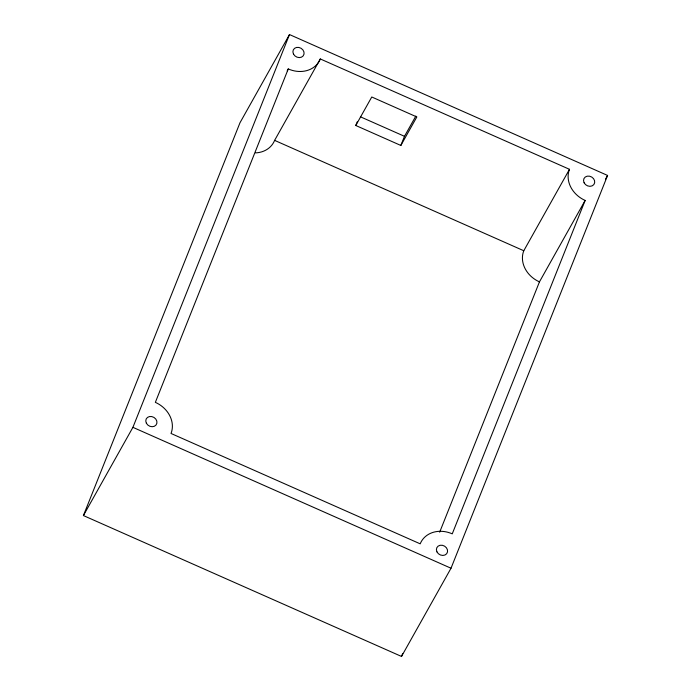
<?xml version="1.0" encoding="UTF-8"?>
<svg xmlns="http://www.w3.org/2000/svg" width="691" height="691" viewBox="0 0 691 691"><rect width="100%" height="100%" fill="white"/><g stroke="black" fill="none" stroke-linecap="round" stroke-linejoin="round"><path stroke-width="1.04" d="M83.412 515.555L239.984 122.765L289.486 34.55L607.588 175.445L451.016 568.235L401.514 656.45L83.412 515.555L132.914 427.34L289.486 34.55M288.259 68.936L155.354 402.352A26.137 22.069 29.3 0 1 171.023 433.464L420.197 543.834A26.137 22.069 29.3 0 1 452.251 533.849L585.147 200.433A26.137 22.069 29.3 0 1 569.488 169.312L320.304 58.951A26.137 22.069 29.3 0 1 288.259 68.936L287.206 70.81M355.779 125.494L371.767 96.99L416.837 116.952L400.84 145.456L355.779 125.494L357.23 121.841M400.84 145.456L404.485 136.317L415.835 116.097M439.675 532.174L539.455 281.868L585.147 200.433M401.514 656.45L402.715 653.444M255.584 152.892A26.137 22.069 29.3 0 0 274.612 140.377L320.304 58.951M539.455 281.868A26.137 22.069 29.3 0 1 523.787 250.747L569.488 169.312M605.48 179.202L607.588 175.445M360.4 116.796L404.485 136.317M274.612 140.377L523.787 250.747M132.914 427.34L451.016 568.235M293.468 54.036A5.813 4.906 29.3 0 0 303.159 55.919A5.813 4.906 29.3 0 0 298.892 47.446A5.813 4.906 29.3 0 0 293.468 54.036M584.094 182.761A5.813 4.906 29.3 0 0 593.785 184.644A5.813 4.906 29.3 0 0 589.518 176.179A5.813 4.906 29.3 0 0 584.094 182.761M436.962 551.884A5.813 4.906 29.3 0 0 446.645 553.767A5.813 4.906 29.3 0 0 442.387 545.294A5.813 4.906 29.3 0 0 436.962 551.884M146.337 423.16A5.813 4.906 29.3 0 0 156.019 425.043A5.813 4.906 29.3 0 0 151.761 416.569A5.813 4.906 29.3 0 0 146.337 423.16"/></g></svg>
